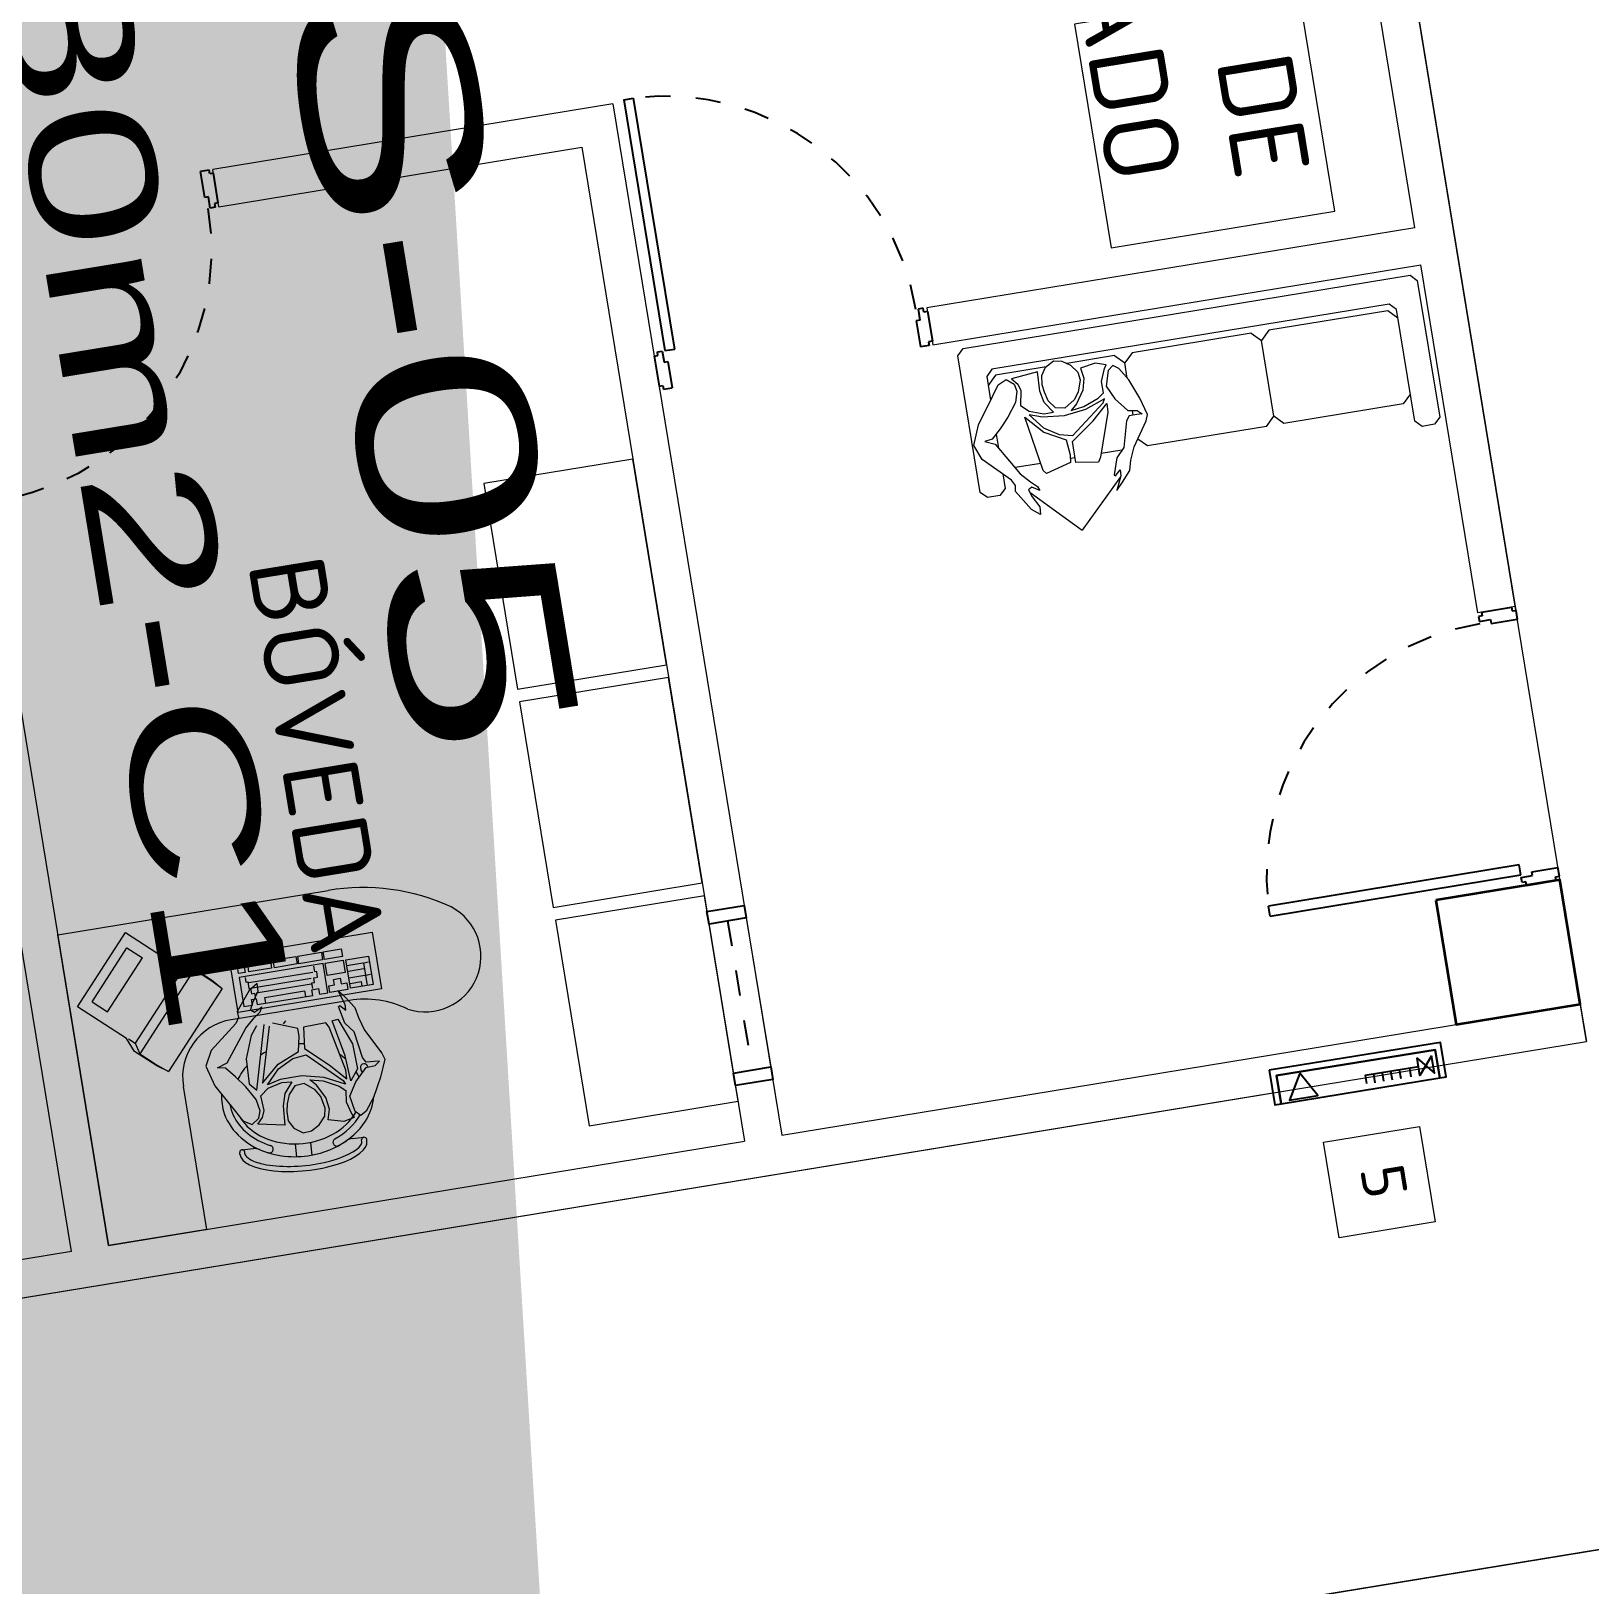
# Model space of a CAD drawing. Header units: metres. Extents: x 2 to 659295185, y -28 to 1124222152.
# Drawn here: x 655592.45 to 655598.65, y 1126475.19 to 1126481.37 of the extents above; entities that cross this region are included whole.
import ezdxf
from ezdxf.enums import TextEntityAlignment as Align

# ---------------------------------------------------------------- set-up
doc = ezdxf.new("R2010")
doc.units = ezdxf.units.M
doc.header["$MEASUREMENT"] = 0
for name, pattern in [('CCSM_C1_CUERPO CK$0$CONTINUA', [0]), ('CCSM_C1_CUERPO CK$0$DASHED2', [0.375, 0.25, -0.125]), ('DASHDOT', [1, 0.5, -0.25, 0, -0.25])]:
    doc.linetypes.add(name, pattern=pattern)
doc.layers.get('0').update_dxf_attribs({"linetype": 'CONTINUOUS'})
doc.layers.add('CCSM_C1_CUERPO CK$0$A-AREAS COMERCIALES', color=151, linetype='CONTINUOUS', plot=False)
for name, color, linetype in [('CCSM_C1_CUERPO CK$0$A-EQUIPOS', 9, 'CONTINUOUS'), ('CCSM_C1_CUERPO CK$0$A-PARED', 2, 'CCSM_C1_CUERPO CK$0$CONTINUA'), ('CCSM_C1_CUERPO CK$0$A-PUERTA', 5, 'CCSM_C1_CUERPO CK$0$CONTINUA'), ('CCSM_C1_CUERPO CK$0$A-TEXTOS AREAS', 9, 'CONTINUOUS'), ('CCSM_C1_CUERPO CK$0$A-VENTANAS', 4, 'CONTINUOUS'), ('CCSM_C1_CUERPO CK$0$ID_AREA EXACTA', 7, 'CONTINUOUS'), ('CCSM_C1_CUERPO CK$0$ID_Nº LOCAL', 7, 'CONTINUOUS'), ('CCSM_C1_CUERPO CK$0$TEX-ROT', 7, 'CONTINUOUS'), ('CCSM_C1_CUERPO EL$0$A-AREAS COMERCIALES', 151, 'CONTINUOUS'), ('Numero de manzana', 6, 'CONTINUOUS'), ('X', 150, 'CONTINUOUS')]:
    doc.layers.add(name, color=color, linetype=linetype)
for name, color, linetype, lineweight in [('CCSM_C1_CUERPO CK$0$Mobiliario', 6, 'CONTINUOUS', 9), ('CCSM_XREF ESTRUCTURA15$0$E-CA-COLUMNA', 2, 'CONTINUOUS', 35), ('CCSM_XREF ESTRUCTURA15$0$E-CC-COLUMNA', 2, 'CONTINUOUS', 35), ('LOCALES ASIGNADOS', 41, 'DASHDOT', 0)]:
    doc.layers.add(name, color=color, linetype=linetype, lineweight=lineweight)
doc.styles.add('ARIAL', font='txt')
doc.styles.add('CCSM_C1_CUERPO CK$0$ROMANS', font='romans__.ttf')
doc.styles.add('CCSM_C1_CUERPO CK$0$Standard', font='txt_____.ttf')
doc.styles.add('ROMAN', font='verdana.ttf')

# ---------------------------------------------------------------- blocks, each defined once
blk = doc.blocks.new('CCSM_C1_CUERPO CK$0$CAJA DE MANGUERA')
for points in [[(0.4441, 0.0728), (0.4734, -0.1058), (0.4404, -0.1112), (0.4166, 0.0345), (-0.4058, -0.1003), (-0.3819, -0.246), (-0.4148, -0.2514), (-0.4441, -0.0728)], [(0.4166, 0.0345), (0.4404, -0.1112), (-0.3819, -0.246), (-0.4058, -0.1003)], [(0.2986, 0.0082), (0.3933, -0.1075), (0.2458, -0.1317)], [(-0.3782, -0.1235), (-0.2881, -0.2015), (-0.3029, -0.1111), (-0.3634, -0.2138)]]:
    blk.add_lwpolyline(points, close=True)
for points in [[(-0.2955, -0.1563), (-0.0187, -0.111), (-0.012, -0.1522)], [(-0.248, -0.1485), (-0.2407, -0.1932)], [(-0.1961, -0.14), (-0.1888, -0.1847)], [(-0.1509, -0.1326), (-0.1436, -0.1773)], [(-0.1074, -0.1255), (-0.1001, -0.1702)], [(-0.0622, -0.1181), (-0.0549, -0.1628)]]:
    blk.add_lwpolyline(points)
blk = doc.blocks.new('CCSM_C1_CUERPO CK$0$escr-5')
at = {"linetype": 'ByBlock', "ltscale": 0.5}
for p, q in [((49.8401, 50.3176), (50.9294, 50.3176)), ((49.8401, 49.0668), (49.8401, 50.3176)), ((50.5907, 49.9985), (50.5551, 49.9764)), ((50.5895, 49.9676), (50.5907, 49.9985)), ((50.5551, 49.9764), (50.4941, 49.9016)), ((50.5478, 49.8978), (50.5611, 49.9267)), ((50.5611, 49.9267), (50.5895, 49.9676)), ((50.9033, 49.9182), (50.9033, 49.9182)), ((50.9217, 49.8608), (50.9033, 49.9182)), ((50.9033, 49.9182), (50.9277, 49.8861)), ((50.481, 49.8547), (50.3671, 49.7648)), ((50.9417, 49.8729), (50.4657, 49.8729)), ((50.4957, 49.8769), (50.481, 49.8547)), ((50.4941, 49.9016), (50.4957, 49.8769)), ((50.5173, 49.8305), (50.5572, 49.865)), ((50.5618, 49.8869), (50.5478, 49.8978)), ((50.5572, 49.865), (50.584, 49.8852)), ((50.5933, 49.902), (50.5618, 49.8869)), ((50.584, 49.8852), (50.5933, 49.902)), ((50.9095, 49.787), (50.8953, 49.8552)), ((50.8959, 49.8552), (50.9012, 49.8593)), ((50.9012, 49.8593), (50.9215, 49.8361)), ((50.9215, 49.8361), (50.9223, 49.8608)), ((50.9277, 49.8861), (50.9587, 49.8407)), ((50.4227, 49.7067), (50.5173, 49.8305)), ((50.534, 49.7979), (50.4995, 49.7101)), ((50.5207, 49.5811), (50.5925, 49.8335)), ((50.5606, 49.8335), (50.534, 49.7979)), ((50.6103, 49.8231), (50.5479, 49.6046)), ((50.722, 49.7955), (50.626, 49.8335)), ((50.6785, 49.8335), (50.6669, 49.8231)), ((50.7222, 49.7645), (50.722, 49.7955)), ((50.7439, 49.7974), (50.7352, 49.7125)), ((50.8352, 49.8003), (50.7439, 49.7974)), ((50.8445, 49.7805), (50.8352, 49.8003)), ((50.8615, 49.8032), (50.8843, 49.8071)), ((50.8897, 49.6583), (50.8615, 49.8032)), ((50.8843, 49.8071), (50.9259, 49.701)), ((50.9587, 49.8407), (50.9657, 49.7995)), ((50.9657, 49.7995), (50.9822, 49.7465)), ((50.3671, 49.7648), (50.3362, 49.7076)), ((50.709, 49.7046), (50.7222, 49.7645)), ((50.8824, 49.6016), (50.8445, 49.7805)), ((50.9396, 49.7461), (50.9095, 49.787)), ((50.9567, 49.6403), (50.9396, 49.7461)), ((50.9822, 49.7465), (51.0352, 49.6446)), ((50.3362, 49.7076), (50.3595, 49.6249)), ((50.3815, 49.6932), (50.4227, 49.7067)), ((50.4118, 49.6862), (50.3815, 49.6932)), ((50.4463, 49.6463), (50.4118, 49.6862)), ((50.4995, 49.7101), (50.495, 49.6099)), ((50.5479, 49.6046), (50.6213, 49.6681)), ((50.62, 49.6502), (50.6826, 49.6808)), ((50.6213, 49.6681), (50.709, 49.7046)), ((50.6826, 49.6808), (50.7368, 49.6878)), ((50.7352, 49.7125), (50.8217, 49.6336)), ((50.7368, 49.6878), (50.8658, 49.5623)), ((50.7368, 49.6878), (50.7368, 49.6878)), ((50.9259, 49.701), (50.9299, 49.5994)), ((50.2354, 49.0668), (50.2354, 49.6426)), ((50.3595, 49.6249), (50.4234, 49.511)), ((50.4795, 49.6001), (50.4463, 49.6463)), ((50.495, 49.6099), (50.5207, 49.5811)), ((50.5659, 49.5949), (50.62, 49.6502)), ((50.6189, 49.6077), (50.5659, 49.5949)), ((50.7062, 49.6074), (50.6189, 49.6077)), ((50.7934, 49.5862), (50.7062, 49.6074)), ((50.8217, 49.6336), (50.8807, 49.5664)), ((50.8956, 49.5565), (50.8897, 49.6583)), ((50.9675, 49.6203), (50.9567, 49.6403)), ((50.9989, 49.6168), (50.9675, 49.6203)), ((51.0211, 49.6151), (50.9989, 49.6168)), ((51.0014, 49.6007), (51.0211, 49.6151)), ((51.0425, 49.6192), (51.0141, 49.5524)), ((51.0352, 49.6446), (51.0425, 49.6192)), ((50.5129, 49.5437), (50.4795, 49.6001)), ((50.533, 49.5559), (50.5668, 49.5803)), ((50.5365, 49.4963), (50.533, 49.5559)), ((50.5668, 49.5803), (50.6246, 49.5941)), ((50.6291, 49.5496), (50.6137, 49.5022)), ((50.6246, 49.5941), (50.6639, 49.5904)), ((50.6639, 49.5904), (50.6291, 49.5496)), ((50.6728, 49.5729), (50.6449, 49.5427)), ((50.7107, 49.5759), (50.6728, 49.5729)), ((50.7498, 49.5448), (50.7107, 49.5759)), ((50.7588, 49.5612), (50.7357, 49.5868)), ((50.7357, 49.5868), (50.7877, 49.5738)), ((50.768, 49.5139), (50.7498, 49.5448)), ((50.7875, 49.5074), (50.7588, 49.5612)), ((50.7877, 49.5738), (50.8463, 49.5428)), ((50.872, 49.5465), (50.7934, 49.5862)), ((50.8658, 49.5623), (50.872, 49.5465)), ((50.8807, 49.5664), (50.8824, 49.6016)), ((50.8817, 49.497), (50.9141, 49.549)), ((50.9299, 49.5994), (50.8956, 49.5565)), ((50.9141, 49.549), (50.9644, 49.5983)), ((50.9644, 49.5983), (51.0014, 49.6007)), ((51.0141, 49.5524), (50.9739, 49.476)), ((50.4234, 49.511), (50.4469, 49.4687)), ((50.5112, 49.4695), (50.5215, 49.4972)), ((50.5215, 49.4972), (50.5129, 49.5437)), ((50.5264, 49.47), (50.5365, 49.4963)), ((50.6137, 49.5022), (50.608, 49.4248)), ((50.6316, 49.5074), (50.6246, 49.4771)), ((50.6449, 49.5427), (50.6316, 49.5074)), ((50.7779, 49.4659), (50.768, 49.5139)), ((50.7937, 49.4591), (50.7875, 49.5074)), ((50.8463, 49.5428), (50.8693, 49.5222)), ((50.8693, 49.5222), (50.8642, 49.4766)), ((50.8934, 49.4336), (50.8817, 49.497)), ((50.4469, 49.4687), (50.4808, 49.449)), ((50.4808, 49.449), (50.5112, 49.4695)), ((50.5027, 49.4464), (50.5264, 49.47)), ((50.608, 49.4248), (50.5027, 49.4464)), ((50.6246, 49.4771), (50.6248, 49.4396)), ((50.6248, 49.4396), (50.6415, 49.4074)), ((50.7429, 49.4041), (50.7708, 49.4342)), ((50.7708, 49.4342), (50.7779, 49.4659)), ((50.782, 49.4185), (50.7937, 49.4591)), ((50.8642, 49.4766), (50.878, 49.4252)), ((50.878, 49.4252), (50.8858, 49.4107)), ((50.9129, 49.4141), (50.8934, 49.4336)), ((50.9368, 49.4281), (50.9129, 49.4141)), ((50.9739, 49.476), (50.9368, 49.4281)), ((50.6415, 49.4074), (50.6755, 49.3827)), ((50.6755, 49.3827), (50.7091, 49.3862)), ((50.7091, 49.3862), (50.7429, 49.4041)), ((50.8422, 49.4018), (50.782, 49.4185)), ((50.8858, 49.4107), (50.8422, 49.4018)), ((50.4133, 49.34), (50.4138, 49.3468)), ((50.4245, 49.3563), (50.4245, 49.3563)), ((50.425, 49.3562), (50.4694, 49.3536)), ((50.4336, 49.3387), (50.434, 49.3455)), ((50.4336, 49.3387), (50.4336, 49.3387)), ((50.4336, 49.3387), (50.4336, 49.3387)), ((50.6372, 49.3435), (50.6341, 49.2941)), ((50.698, 49.3398), (50.6949, 49.2904)), ((50.8655, 49.3297), (50.9106, 49.327)), ((50.8995, 49.3106), (50.8999, 49.3181)), ((50.8995, 49.3106), (50.8995, 49.3106)), ((50.8995, 49.3106), (50.8995, 49.3106)), ((50.9196, 49.308), (50.9201, 49.3162)), ((50.2354, 49.0668), (49.8401, 49.0668))]:
    blk.add_line(p, q, dxfattribs=at)
at = {"linetype": 'ByBlock'}
for p, q in [((49.8712, 50.0225), (50.1069, 50.2825)), ((50.1069, 50.2825), (50.2841, 50.1218)), ((49.9317, 50.0322), (50.1031, 50.2213)), ((49.9861, 49.9829), (50.1575, 50.172)), ((50.1031, 50.2213), (50.1575, 50.172)), ((50.2841, 50.1218), (50.3078, 50.1004)), ((50.2841, 50.1218), (50.3389, 50.1109)), ((50.3389, 50.1109), (50.4145, 50.0424)), ((50.4978, 49.897), (50.4978, 50.1251)), ((50.4978, 50.1251), (51.0754, 50.1251)), ((51.0754, 50.1251), (51.0754, 49.897)), ((50.3078, 50.1004), (50.0743, 49.8427)), ((50.3533, 50.0936), (50.0855, 49.7981)), ((50.3078, 50.1004), (50.3533, 50.0936)), ((50.3533, 50.0936), (50.4147, 50.0379)), ((50.4145, 50.0424), (50.4504, 50.0012)), ((50.5244, 50.0795), (50.551, 50.0795)), ((50.5244, 50.0491), (50.5244, 50.0795)), ((50.551, 50.0491), (50.5244, 50.0491)), ((50.551, 50.0795), (50.551, 50.0491)), ((50.5662, 50.0795), (50.6574, 50.0795)), ((50.5662, 50.0491), (50.5662, 50.0795)), ((50.6574, 50.0491), (50.5662, 50.0491)), ((50.6574, 50.0795), (50.6574, 50.0491)), ((50.6688, 50.0491), (50.6688, 50.0795)), ((50.6688, 50.0795), (50.76, 50.0795)), ((50.76, 50.0491), (50.6688, 50.0491)), ((50.76, 50.0795), (50.76, 50.0491)), ((50.7676, 50.0795), (50.8626, 50.0795)), ((50.7676, 50.0491), (50.7676, 50.0795)), ((50.8626, 50.0491), (50.7676, 50.0491)), ((50.8626, 50.0795), (50.8626, 50.0491)), ((50.8702, 50.0795), (50.9424, 50.0795)), ((50.8702, 50.0491), (50.8702, 50.0795)), ((50.9424, 50.0491), (50.8702, 50.0491)), ((50.9424, 50.0795), (50.9424, 50.0491)), ((50.0438, 49.8661), (49.8712, 50.0225)), ((49.9317, 50.0322), (49.9861, 49.9829)), ((50.4504, 50.0012), (50.1869, 49.7105)), ((50.4147, 50.0379), (50.4504, 50.0012)), ((50.5244, 50.0339), (50.5244, 49.916)), ((50.8626, 50.0339), (50.5244, 50.0339)), ((50.5472, 50.0301), (50.5472, 50.0111)), ((50.5472, 50.0111), (50.5548, 50.0111)), ((50.5548, 50.0111), (50.5548, 49.9845)), ((50.5548, 49.9845), (50.5624, 49.9845)), ((50.5586, 50.0073), (50.817, 50.0073)), ((50.5624, 49.9845), (50.5624, 49.9617)), ((50.57, 49.9845), (50.8056, 49.9845)), ((50.817, 49.9845), (50.8322, 49.9845)), ((50.817, 49.9655), (50.817, 49.9845)), ((50.8246, 50.0073), (50.8246, 50.0301)), ((50.8322, 50.0073), (50.8246, 50.0073)), ((50.8322, 49.9845), (50.8322, 50.0073)), ((50.8626, 49.916), (50.8626, 50.0339)), ((50.8702, 49.9845), (50.8702, 50.0339)), ((50.8702, 50.0339), (50.9424, 50.0339)), ((50.9424, 49.9845), (50.8702, 49.9845)), ((50.9424, 50.0339), (50.9424, 49.9845)), ((50.9538, 50.0339), (51.045, 50.0339)), ((50.9538, 49.9198), (50.9538, 50.0339)), ((50.9538, 50.0111), (51.0184, 50.0111)), ((50.9576, 49.9883), (51.0184, 49.9883)), ((51.0222, 50.0111), (51.0412, 50.0111)), ((51.0222, 49.9617), (51.0222, 50.0111)), ((51.045, 50.0339), (51.045, 49.9198)), ((50.5244, 49.916), (50.5586, 49.916)), ((50.5586, 49.9388), (50.5776, 49.9388)), ((50.5586, 49.916), (50.5586, 49.9388)), ((50.5624, 49.9617), (50.5738, 49.9617)), ((50.5738, 49.9617), (50.5738, 49.9388)), ((50.5776, 49.9388), (50.5776, 49.916)), ((50.5776, 49.916), (50.8018, 49.916)), ((50.5814, 49.9617), (50.8018, 49.9617)), ((50.6118, 49.916), (50.6118, 49.9388)), ((50.6118, 49.9388), (50.7714, 49.9388)), ((50.7714, 49.9388), (50.7714, 49.916)), ((50.8018, 49.9388), (50.8284, 49.9388)), ((50.8018, 49.916), (50.8018, 49.9388)), ((50.8056, 49.9655), (50.817, 49.9655)), ((50.8056, 49.9427), (50.8056, 49.9655)), ((50.8284, 49.9388), (50.8284, 49.916)), ((50.8284, 49.916), (50.8626, 49.916)), ((50.8702, 49.916), (50.8702, 49.9427)), ((50.8702, 49.9427), (50.893, 49.9427)), ((50.9424, 49.916), (50.8702, 49.916)), ((50.893, 49.9655), (50.9196, 49.9655)), ((50.893, 49.9427), (50.893, 49.9655)), ((50.9196, 49.9655), (50.9196, 49.9427)), ((50.9196, 49.9427), (50.9424, 49.9427)), ((50.9424, 49.9427), (50.9424, 49.916)), ((50.9538, 49.9617), (51.0184, 49.9617)), ((51.045, 49.9198), (50.9538, 49.9198)), ((50.9576, 49.9388), (50.9994, 49.9388)), ((50.9994, 49.9388), (50.9994, 49.9198)), ((51.0222, 49.9617), (51.0412, 49.9617)), ((51.0222, 49.9198), (51.0222, 49.9617)), ((50.0668, 49.8107), (50.0438, 49.8661)), ((50.0506, 49.8641), (50.0743, 49.8427)), ((51.0754, 49.897), (50.4978, 49.897)), ((50.1448, 49.74), (50.0668, 49.8107)), ((50.0743, 49.8427), (50.0855, 49.7981)), ((50.0855, 49.7981), (50.147, 49.7424)), ((50.1869, 49.7105), (50.1448, 49.74)), ((50.147, 49.7424), (50.1869, 49.7105))]:
    blk.add_line(p, q, dxfattribs=at)
for centre, radius, start in [((50.9294, 49.4731), 0.8445, 56.03678), ((50.9417, 49.489), 0.3838, 54.38035)]:
    blk.add_arc(centre, radius, start, 90)
at = {"linetype": 'ByBlock', "ltscale": 0.5}
for centre, radius, start, end in [((51.2678, 49.9971), 0.2212, 242.40144, 52.89913), ((50.4657, 49.6426), 0.2303, 90, 180), ((50.9565, 49.6), 0.0152, 19.82739, 199.82598), ((50.4239, 49.3462), 0.0101, 86.54098, 176.54098), ((50.4239, 49.3462), 0.0101, 356.54098, 86.54098), ((50.4663, 49.3029), 0.0507, 57.10982, 86.55513), ((50.5326, 49.341), 0.0152, 243.57429, 336.45153), ((50.5326, 49.341), 0.0152, 336.45153, 63.69901), ((50.8012, 49.3249), 0.0152, 109.55094, 196.81456), ((50.8012, 49.3249), 0.0152, 196.81456, 289.52276), ((50.8624, 49.2791), 0.0507, 86.54098, 115.89552), ((50.91, 49.3169), 0.0101, 86.54098, 173.07631), ((50.91, 49.3169), 0.0101, 356.46157, 86.54098), ((50.8893, 49.3108), 0.0304, 348.41739, 356.46157)]:
    blk.add_arc(centre, radius, start, end, dxfattribs=at)
for centre, ratio, start_param, end_param in [((50.6795, 49.5393), 0.780493, 4.530511, 4.61666), ((50.6795, 49.5393), 0.780493, -0.726776, -0.428731), ((50.6795, 49.5393), 0.780493, -1.129361, -1.02911), ((50.6795, 49.5393), 0.780493, 3.776052, 3.917474), ((50.6795, 49.5393), 0.780493, 3.34627, 3.478233), ((50.6795, 49.5393), 0.780493, 0.358601, 2.641483), ((50.6665, 49.3247), 0.359925, 0, 3.155989)]:
    blk.add_ellipse(centre, major_axis=(-0.2532, 0.0153), ratio=ratio, start_param=start_param, end_param=end_param, dxfattribs=at)
for points, knots in [([(50.3804, 49.5877), (50.3749, 49.562), (50.374, 49.5354), (50.3918, 49.4319), (50.4499, 49.3651), (50.5258, 49.3274)], [3.026125, 3.026125, 3.026125, 3.026125, 3.326834, 3.326834, 4.215729, 4.215729, 4.215729, 4.215729]), ([(50.4061, 49.5418), (50.4062, 49.5271), (50.4082, 49.5124), (50.4284, 49.4394), (50.4756, 49.3866), (50.5385, 49.3551), (50.5389, 49.3549), (50.5394, 49.3547)], [3.203555, 3.203555, 3.203555, 3.203555, 3.401473, 3.401473, 4.210315, 4.210315, 4.215849, 4.215849, 4.215849, 4.215849]), ([(50.8063, 49.3106), (50.8531, 49.3272), (50.8951, 49.3536), (50.9504, 49.4153), (50.9675, 49.4471), (50.9764, 49.4807)], [5.2080727, 5.2080727, 5.2080727, 5.2080727, 5.7306361, 5.7306361, 6.1271508, 6.1271508, 6.1271508, 6.1271508]), ([(50.4336, 49.3387), (50.4333, 49.3342), (50.4353, 49.3278), (50.4535, 49.3097), (50.4693, 49.2994), (50.5433, 49.2671), (50.6295, 49.2518), (50.7885, 49.2533), (50.8596, 49.2716), (50.8964, 49.2996), (50.8992, 49.306), (50.8995, 49.3106)], [0, 0, 0, 0, 0.388453, 0.388453, 0.776906, 0.776906, 1.761796, 1.761796, 2.746687, 2.746687, 3.141593, 3.141593, 3.141593, 3.141593]), ([(50.4939, 49.3455), (50.5506, 49.3088), (50.6216, 49.2895), (50.7438, 49.291), (50.7953, 49.3029), (50.8403, 49.3247)], [4.086072, 4.086072, 4.086072, 4.086072, 4.805728, 4.805728, 5.337853, 5.337853, 5.337853, 5.337853])]:
    blk.add_open_spline(points, degree=3, knots=knots, dxfattribs=at)
for points in [[(50.9466, 49.5809), (50.9454, 49.5856), (50.9439, 49.5903), (50.9422, 49.5949)], [(50.973, 49.5989), (50.9723, 49.601), (50.9716, 49.6031), (50.9708, 49.6052)], [(50.7961, 49.3393), (50.8422, 49.3556), (50.8825, 49.3823), (50.9104, 49.4167)]]:
    blk.add_open_spline(points, degree=3, dxfattribs=at)
blk = doc.blocks.new('CCSM_C1_CUERPO CK$0$P-IZQ 110-15')
for p, q in [((0.045, 1.01), (0.085, 1.01)), ((0.045, 1.01), (0.045, 0)), ((0.085, 0), (0.085, 1.01)), ((0, -0.015), (0.015, -0.015)), ((0, -0.015), (0, -0.135)), ((0.015, 0), (0.035, 0)), ((0.015, -0.015), (0.015, 0)), ((0.035, 0), (0.035, -0.045)), ((0.035, -0.045), (0.05, -0.045)), ((0.045, 0), (0.085, 0)), ((0.05, -0.045), (0.05, -0.15)), ((1.065, -0.045), (1.05, -0.045)), ((1.05, -0.045), (1.05, -0.15)), ((1.065, 0), (1.065, -0.045)), ((1.085, 0), (1.065, 0)), ((1.085, -0.015), (1.085, 0)), ((1.1, -0.015), (1.085, -0.015)), ((1.1, -0.015), (1.1, -0.135)), ((0, -0.135), (0.015, -0.135)), ((0.015, -0.135), (0.015, -0.15)), ((0.015, -0.15), (0.05, -0.15)), ((1.085, -0.15), (1.05, -0.15)), ((1.1, -0.135), (1.085, -0.135)), ((1.085, -0.135), (1.085, -0.15))]:
    blk.add_line(p, q)
at = {"color": 8, "linetype": 'CCSM_C1_CUERPO CK$0$DASHED2', "ltscale": 0.05}
blk.add_arc((0.045, 0), 1.0108, 360, 87.73205, dxfattribs=at)
blk = doc.blocks.new('CCSM_C1_CUERPO CK$0$sll-16')
at = {"linetype": 'ByBlock'}
for p, q in [((104.7477, 49.2359), (104.7727, 49.2609)), ((104.7477, 48.6859), (104.7477, 49.2359)), ((104.7727, 49.2609), (106.5727, 49.2609)), ((106.5727, 49.2609), (106.5977, 49.2359)), ((106.5977, 49.2359), (106.5977, 48.6859)), ((104.8727, 49.1609), (104.8477, 49.1359)), ((104.883, 49.1359), (104.8477, 49.1005)), ((104.8477, 49.1359), (104.8477, 49.0406)), ((106.4727, 49.1609), (104.8727, 49.1609)), ((105.0864, 49.1359), (104.883, 49.1359)), ((104.8869, 49.0957), (104.9222, 49.1113)), ((104.9222, 49.1113), (104.9498, 49.0879)), ((105.0495, 49.1212), (104.944, 49.1115)), ((104.944, 49.1115), (104.9646, 49.0858)), ((105.0467, 49.0448), (105.0495, 49.1212)), ((105.0644, 49.1049), (105.0842, 49.1346)), ((105.0842, 49.1346), (105.1202, 49.1551)), ((105.1202, 49.1551), (105.1527, 49.148)), ((105.1527, 49.148), (105.1839, 49.1268)), ((105.3623, 49.1359), (105.1705, 49.1359)), ((105.1839, 49.1268), (105.2079, 49.0943)), ((105.2814, 49.1183), (105.2206, 49.1084)), ((105.3232, 49.1049), (105.2814, 49.1183)), ((105.3623, 49.1359), (105.3977, 49.1005)), ((105.433, 49.1359), (105.3977, 49.1005)), ((105.9123, 49.1359), (105.433, 49.1359)), ((105.9123, 49.1359), (105.9477, 49.1005)), ((105.983, 49.1359), (105.9477, 49.1005)), ((106.4623, 49.1359), (105.983, 49.1359)), ((106.4977, 49.1005), (106.4623, 49.1359)), ((106.4977, 49.1359), (106.4727, 49.1609)), ((106.4977, 48.6859), (106.4977, 49.1359)), ((104.7843, 48.9522), (104.8593, 49.0568)), ((104.8593, 49.0568), (104.8869, 49.0957)), ((104.9569, 49.0596), (104.9434, 49.0151)), ((104.9498, 49.0879), (104.9569, 49.0596)), ((104.9717, 49.0589), (104.9618, 49.001)), ((104.9646, 49.0858), (104.9717, 49.0589)), ((105.0601, 49.0681), (105.0644, 49.1049)), ((105.0636, 49.0377), (105.0601, 49.0681)), ((105.2114, 49.0625), (105.1966, 49.0165)), ((105.2079, 49.0943), (105.2114, 49.0625)), ((105.2277, 49.0674), (105.2164, 49.0208)), ((105.2206, 49.1084), (105.2277, 49.0674)), ((105.2949, 49.0427), (105.314, 49.0915)), ((105.3281, 49.0816), (105.3097, 49.0208)), ((105.314, 49.0915), (105.3232, 49.1049)), ((105.3493, 49.0985), (105.3281, 49.0816)), ((105.3712, 49.0823), (105.3493, 49.0985)), ((105.4023, 49.0314), (105.3712, 49.0823)), ((105.3977, 49.039), (105.3977, 49.1005)), ((105.9477, 48.7963), (105.9477, 49.1005)), ((105.9477, 48.7963), (105.9477, 49.1005)), ((104.9434, 49.0151), (104.9045, 48.9635)), ((104.9618, 49.001), (104.9922, 48.9734)), ((105.0566, 48.9967), (105.0467, 49.0448)), ((105.0863, 48.9529), (105.0566, 48.9967)), ((105.0728, 49.0017), (105.0636, 49.0377)), ((105.0969, 48.9691), (105.0728, 49.0017)), ((105.1754, 48.9882), (105.1336, 48.9621)), ((105.1966, 49.0165), (105.1754, 48.9882)), ((105.2164, 49.0208), (105.1824, 48.9713)), ((105.2701, 48.9797), (105.2949, 48.9974)), ((105.2949, 48.9974), (105.2949, 49.0427)), ((105.3097, 49.0208), (105.3359, 48.9663)), ((105.4335, 48.9522), (105.4023, 49.0314)), ((104.7525, 48.8737), (104.7843, 48.9522)), ((104.9045, 48.9635), (104.8671, 48.9218)), ((105.0085, 48.7308), (104.9711, 48.9517)), ((104.9711, 48.9517), (105.0361, 48.8815)), ((104.9898, 48.9591), (105.0368, 48.8991)), ((105.0403, 48.9409), (104.9898, 48.9591)), ((104.9922, 48.9734), (105.0474, 48.9536)), ((105.1259, 48.9317), (105.0403, 48.9409)), ((105.0474, 48.9536), (105.0863, 48.9529)), ((105.1336, 48.9621), (105.0969, 48.9691)), ((105.2136, 48.943), (105.1259, 48.9317)), ((105.1471, 48.8496), (105.2871, 48.9585)), ((105.1824, 48.9713), (105.157, 48.9486)), ((105.157, 48.9486), (105.2093, 48.9557)), ((105.2093, 48.9557), (105.2701, 48.9797)), ((105.2949, 48.9734), (105.2136, 48.943)), ((105.2362, 48.8935), (105.3012, 48.9529)), ((105.2871, 48.9585), (105.2949, 48.9734)), ((105.3012, 48.9529), (105.2991, 48.9182)), ((105.3359, 48.9663), (105.3797, 48.9126)), ((105.454, 48.8836), (105.4335, 48.9522)), ((104.7766, 48.8143), (104.7525, 48.8737)), ((104.8289, 48.8864), (104.7985, 48.8829)), ((104.7985, 48.8829), (104.8374, 48.8652)), ((104.8671, 48.9218), (104.8289, 48.8864)), ((104.8374, 48.8652), (104.9166, 48.7337)), ((104.8477, 48.9038), (104.8477, 48.8481)), ((105.0361, 48.8815), (105.1181, 48.8362)), ((105.0368, 48.8991), (105.0948, 48.8624)), ((105.1428, 48.8256), (105.2362, 48.8935)), ((105.2991, 48.9182), (105.2425, 48.7471)), ((105.3677, 48.8723), (105.3394, 48.7704)), ((105.3804, 48.8907), (105.3677, 48.8723)), ((105.3797, 48.9126), (105.4158, 48.9062)), ((105.4115, 48.8907), (105.3804, 48.8907)), ((105.3977, 48.8907), (105.3977, 48.9094)), ((105.4335, 48.8899), (105.4115, 48.8907)), ((105.4158, 48.9062), (105.4335, 48.8899)), ((105.4441, 48.8595), (105.454, 48.8836)), ((104.8784, 48.7139), (104.7766, 48.8143)), ((105.0948, 48.8624), (105.1471, 48.8496)), ((105.1181, 48.8362), (105.1245, 48.7761)), ((105.1421, 48.7415), (105.1428, 48.8256)), ((105.1471, 48.8496), (105.1471, 48.8496)), ((105.3811, 48.7655), (105.4441, 48.8595)), ((104.8477, 48.7441), (104.8477, 48.6859)), ((105.0034, 48.7609), (104.9002, 48.7609)), ((105.1209, 48.7457), (105.0198, 48.7181)), ((105.1245, 48.7761), (105.1209, 48.7457)), ((105.1423, 48.7609), (105.1227, 48.7609)), ((105.2312, 48.7287), (105.1421, 48.7415)), ((105.2425, 48.7471), (105.2312, 48.7287)), ((105.3306, 48.7609), (105.2471, 48.7609)), ((105.3394, 48.7704), (105.3055, 48.7337)), ((105.3592, 48.7153), (105.3811, 48.7655)), ((105.433, 48.7609), (105.4001, 48.7938)), ((105.9123, 48.7609), (105.433, 48.7609)), ((105.9123, 48.7609), (105.9477, 48.7963)), ((105.983, 48.7609), (105.9477, 48.7963)), ((106.4623, 48.7609), (105.983, 48.7609)), ((106.4977, 48.7963), (106.4623, 48.7609)), ((104.7727, 48.6609), (104.7477, 48.6859)), ((104.8477, 48.6859), (104.8227, 48.6609)), ((104.8904, 48.6905), (104.8784, 48.7139)), ((104.8862, 48.6665), (104.8904, 48.6905)), ((104.9166, 48.7337), (104.9519, 48.6955)), ((104.9519, 48.6955), (104.976, 48.6729)), ((105.0198, 48.7181), (105.0085, 48.7308)), ((105.3055, 48.7337), (105.2842, 48.6685)), ((105.2889, 48.6638), (105.3113, 48.6843)), ((105.3113, 48.6843), (105.3094, 48.66)), ((105.3479, 48.6757), (105.3592, 48.7153)), ((106.5227, 48.6609), (106.4977, 48.6859)), ((106.5977, 48.6859), (106.5727, 48.6609)), ((104.8227, 48.6609), (104.7727, 48.6609)), ((104.9378, 48.5866), (104.8862, 48.6665)), ((104.954, 48.6736), (104.9392, 48.6644)), ((104.9392, 48.6644), (104.9491, 48.6347)), ((104.9491, 48.6347), (104.9724, 48.5915)), ((104.9833, 48.6554), (104.954, 48.6736)), ((104.976, 48.6729), (104.9833, 48.6554)), ((105.2842, 48.6685), (105.2889, 48.6638)), ((105.3094, 48.66), (105.2851, 48.6058)), ((105.2851, 48.6058), (105.3125, 48.6347)), ((105.3125, 48.6347), (105.3479, 48.6757)), ((106.5727, 48.6609), (106.5227, 48.6609)), ((104.9703, 48.5611), (104.9378, 48.5866)), ((104.9724, 48.5915), (104.9703, 48.5611)), ((105.2851, 48.6058), (105.2851, 48.6058))]:
    blk.add_line(p, q, dxfattribs=at)
for p in [(104.943, 48.6531), (105.3079, 48.6566)]:
    blk.add_line(p, (105.1237, 48.4724))
blk = doc.blocks.new('CCSM_XREF ESTRUCTURA15$0$CCSM_COLUMNA REC')
at = {"layer": 'CCSM_XREF ESTRUCTURA15$0$E-CA-COLUMNA'}
blk.add_lwpolyline([(-0.25, -0.25), (0.25, -0.25), (0.25, 0.25), (-0.25, 0.25)], close=True, dxfattribs=at)
blk = doc.blocks.new('CCSM_C1_CUERPO CK$0$IDENT LOCAL')
at = {"style": 'CCSM_C1_CUERPO CK$0$ROMANS'}
for tag, height, p in [('AREA-EXACTA', 0.5, (0.8694, 0.18)), ('NºLOCAL', 0.7, (1.9537, 0.0574)), ('RUBRO', 0.35, (0, 0)), ('USO', 0.35, (-0.8388, -0.1375))]:
    blk.add_attdef(tag, text='', height=height, rotation=279.30845, dxfattribs=at).set_placement(p, align=Align.BOTTOM_CENTER)

msp = doc.modelspace()

# ---------------------------------------------------------------- hatches: boundary and pattern name
at = {"layer": 'LOCALES ASIGNADOS'}
h = msp.add_hatch(color=256, dxfattribs=at)
edge = h.paths.add_edge_path()
edge.add_arc((219491.1056, 1054914.3756), 441878.9229, 9.308049718, 9.309563548, ccw=False)
edge.add_line((655551.8097, 1126384.9626), (655564.5398, 1126387.0492))
edge.add_line((655564.5398, 1126387.0492), (655562.5867, 1126398.9652))
edge.add_line((655562.5867, 1126398.9652), (655552.3922, 1126397.2942))
edge.add_line((655552.3922, 1126397.2942), (655552.4569, 1126396.8995))
edge.add_line((655552.4569, 1126396.8995), (655549.9212, 1126396.4839))

# ---------------------------------------------------------------- linework, layer by layer
at = {"color": 6}
for points in [[(655595.286, 1126477.8931), (655595.2941, 1126477.8437), (655595.1461, 1126477.8194), (655595.138, 1126477.8688)], [(655595.286, 1126477.8931), (655595.2941, 1126477.8437), (655595.1461, 1126477.8194), (655595.138, 1126477.8688)], [(655595.3912, 1126477.2516), (655595.3993, 1126477.2023), (655595.2512, 1126477.178), (655595.2431, 1126477.2273)], [(655595.3912, 1126477.2516), (655595.3993, 1126477.2023), (655595.2512, 1126477.178), (655595.2431, 1126477.2273)]]:
    msp.add_lwpolyline(points, close=True, dxfattribs=at)
at = {"color": 114, "linetype": 'CCSM_C1_CUERPO CK$0$DASHED2', "ltscale": 0.01}
msp.add_lwpolyline([(655595.2201, 1126477.8316), (655595.3172, 1126477.2395)], dxfattribs=at)
msp.add_lwpolyline([(655595.2201, 1126477.8316), (655595.3172, 1126477.2395)], dxfattribs=at)
at = {"layer": 'CCSM_C1_CUERPO CK$0$A-AREAS COMERCIALES', "lineweight": 5}
for points in [[(655591.147, 1126484.3577), (655590.6858, 1126487.1711), (655584.8424, 1126486.2133), (655586.6175, 1126475.3836), (655598.6322, 1126477.3529), (655597.3182, 1126485.3692)], [(655592.7881, 1126474.3682), (655598.709, 1126475.3387), (655600.7431, 1126462.9287), (655599.2732, 1126462.7319), (655597.4955, 1126462.4915), (655596.4503, 1126462.3489), (655595.4081, 1126462.1967), (655594.7954, 1126462.1212)]]:
    msp.add_lwpolyline(points, close=True, dxfattribs=at)
msp.add_lwpolyline([(655598.709, 1126475.3387), (655600.7431, 1126462.9287, 0.001249), (655594.7954, 1126462.1212), (655592.7881, 1126474.3682)], format="xyb", close=True, dxfattribs=at)
at = {"layer": 'CCSM_C1_CUERPO CK$0$A-PARED', "lineweight": 5}
for p, q in [((655592.089, 1126480.6386), (655592.7604, 1126476.5425)), ((655592.6124, 1126476.5182), (655591.941, 1126480.6143)), ((655598.3491, 1126479.0799), (655598.2011, 1126479.0556)), ((655595.9854, 1126477.0711), (655598.6079, 1126477.5009)), ((655595.4355, 1126476.9809), (655595.9854, 1126477.0711)), ((655592.7604, 1126476.5425), (655595.2875, 1126476.9567))]:
    msp.add_line(p, q, dxfattribs=at)
for points in [[(655596.8448, 1126488.2574), (655598.3515, 1126479.0651)], [(655597.9504, 1126480.5852), (655597.6242, 1126482.5749)], [(655594.7641, 1126481.0771), (655593.1745, 1126480.8165)], [(655594.7641, 1126481.0771), (655595.4355, 1126476.9809)], [(655593.1988, 1126480.6685), (655594.6404, 1126480.9048)], [(655594.6404, 1126480.9048), (655595.2875, 1126476.9567)], [(655593.1988, 1126480.6685), (655593.1745, 1126480.8165)], [(655597.9504, 1126480.5852), (655596.0115, 1126480.2674)], [(655596.0358, 1126480.1194), (655597.9746, 1126480.4372)], [(655598.2011, 1126479.0556), (655597.9746, 1126480.4372)], [(655596.0115, 1126480.2674), (655596.0358, 1126480.1194)], [(655598.6079, 1126477.5009), (655598.6322, 1126477.3529)], [(655598.0672, 1126477.2603), (655598.0527, 1126477.3493), (655597.3716, 1126477.2383), (655597.3862, 1126477.1487)], [(655598.0672, 1126477.2604), (655598.6322, 1126477.3529)], [(655586.1487, 1126475.3067), (655586.1487, 1126475.3067), (655597.3862, 1126477.1487)], [(655592.6124, 1126476.5182), (655589.9667, 1126476.0846)], [(655598.9261, 1126475.3742), (655594.0956, 1126474.5825)]]:
    msp.add_lwpolyline(points, dxfattribs=at)
at = {"layer": 'CCSM_C1_CUERPO CK$0$A-VENTANAS', "lineweight": 5}
msp.add_lwpolyline([(655595.2941, 1126477.8439), (655595.3911, 1126477.2518), (655595.2431, 1126477.2275), (655595.1461, 1126477.8196)], close=True, dxfattribs=at)
at = {"layer": 'CCSM_C1_CUERPO CK$0$Mobiliario', "lineweight": 5}
for points in [[(655596.7443, 1126480.5052), (655597.6325, 1126480.6508), (655597.4869, 1126481.5389), (655596.5987, 1126481.3933)], [(655594.2514, 1126479.5685), (655594.3852, 1126478.7522), (655594.9773, 1126478.8492), (655594.8435, 1126479.6655)], [(655594.3935, 1126478.7016), (655594.5273, 1126477.8853), (655595.1194, 1126477.9823), (655594.9856, 1126478.7986)], [(655594.5356, 1126477.8346), (655594.6694, 1126477.0183), (655595.2615, 1126477.1154), (655595.1277, 1126477.9317)]]:
    msp.add_lwpolyline(points, close=True, dxfattribs=at)
at = {"layer": 'CCSM_C1_CUERPO CK$0$TEX-ROT', "lineweight": 5}
msp.add_lwpolyline([(655597.9695, 1126477.015), (655598.0316, 1126476.636), (655597.6495, 1126476.5734), (655597.5874, 1126476.9524)], close=True, dxfattribs=at)
at = {"layer": 'CCSM_C1_CUERPO EL$0$A-AREAS COMERCIALES', "lineweight": 5}
msp.add_lwpolyline([(655631.6499, 1126424.5986), (655631.4088, 1126426.07), (655631.3663, 1126426.3288), (655636.7266, 1126427.5295), (655630.344, 1126466.4655), (655625.5798, 1126465.9653), (655624.6464, 1126465.8634), (655624.6464, 1126465.8634), (655624.6189, 1126466.0315), (655622.0671, 1126481.5995), (655619.2909, 1126481.1444), (655619.3314, 1126480.8977), (655619.3435, 1126480.8237), (655610.2153, 1126479.3275), (655609.2594, 1126485.1588), (655611.6493, 1126485.5505), (655610.5833, 1126492.0533), (655598.7999, 1126490.1217), (655601.1572, 1126475.7399), (655538.5815, 1126465.4833)], dxfattribs=at)
at = {"layer": 'Numero de manzana', "lineweight": -2}
msp.add_circle((655575.4972, 1126468.5723), 47.2457, dxfattribs=at)

# ---------------------------------------------------------------- block references
at = {"layer": 'CCSM_C1_CUERPO CK$0$A-EQUIPOS', "lineweight": 5, "xscale": -0.766719046648053, "yscale": 0.7667190465144813, "zscale": 0.7667190465888241, "rotation": 18.56875900818668}
msp.add_blockref('CCSM_C1_CUERPO CK$0$CAJA DE MANGUERA', (655597.7121, 1126477.2938), dxfattribs=at)
at = {"layer": 'CCSM_C1_CUERPO CK$0$A-PUERTA', "lineweight": 5}
for p, rotation in [((655594.926, 1126480.0895), 9.308596317799635), ((655598.379, 1126477.9701), 99.30859784639118)]:
    msp.add_blockref('CCSM_C1_CUERPO CK$0$P-IZQ 110-15', p, dxfattribs=dict(at, rotation=rotation))
at = {"layer": 'CCSM_C1_CUERPO CK$0$A-PUERTA', "lineweight": 5, "xscale": -1, "rotation": 189.3085937090721}
msp.add_blockref('CCSM_C1_CUERPO CK$0$P-IZQ 110-15', (655592.1133, 1126480.4906), dxfattribs=at)
at = {"layer": 'CCSM_C1_CUERPO CK$0$Mobiliario', "lineweight": 5}
for name, p, rotation in [('CCSM_C1_CUERPO CK$0$sll-16', (655500.7303, 1126414.5457), 9.308594641161426), ('CCSM_C1_CUERPO CK$0$escr-5', (655551.5133, 1126420.0601), 9.3085953583024)]:
    msp.add_blockref(name, p, dxfattribs=dict(at, rotation=rotation))
at = {"layer": 'CCSM_XREF ESTRUCTURA15$0$E-CC-COLUMNA', "lineweight": 5, "rotation": 279.3085951751866}
msp.add_blockref('CCSM_XREF ESTRUCTURA15$0$CCSM_COLUMNA REC', (655598.3208, 1126477.7072), dxfattribs=at)
at = {"layer": 'X', "lineweight": 5}
ref = msp.add_blockref('CCSM_C1_CUERPO CK$0$IDENT LOCAL', (655591.4773, 1126480.2946), dxfattribs=at)
ref.add_attrib('AREA-EXACTA', '115.80m2-C1', dxfattribs={"layer": 'CCSM_C1_CUERPO CK$0$ID_AREA EXACTA', "height": 0.5, "rotation": 279.30845, "style": 'ARIAL', "width": 1.5}).set_placement((655592.3467, 1126480.4746), align=Align.BOTTOM_CENTER)
ref.add_attrib('NºLOCAL', 'LS-05', dxfattribs={"layer": 'CCSM_C1_CUERPO CK$0$ID_Nº LOCAL', "height": 0.7, "rotation": 279.30845, "style": 'ARIAL', "width": 1.5}).set_placement((655593.4311, 1126480.352), align=Align.BOTTOM_CENTER)

# ---------------------------------------------------------------- texts
at = {"layer": 'CCSM_C1_CUERPO CK$0$A-TEXTOS AREAS', "lineweight": 5, "char_height": 0.3, "width": 3.008609, "attachment_point": 1, "rotation": 279.30793, "style": 'CCSM_C1_CUERPO CK$0$Standard'}
for s, insert in [('{\\Fromans|c0;AREA DE COPIADO} ', (655597.2548, 1126482.5271)), ('{\\Fromans|c0;BÓVEDA}', (655593.6092, 1126479.3016))]:
    msp.add_mtext(s, dxfattribs=dict(at, insert=insert))
at = {"layer": 'CCSM_C1_CUERPO CK$0$TEX-ROT', "lineweight": 5, "insert": (655597.9028, 1126476.8757), "char_height": 0.173, "width": 0.010152, "attachment_point": 1, "rotation": 279.25934, "style": 'CCSM_C1_CUERPO CK$0$ROMANS'}
msp.add_mtext('5', dxfattribs=at)
at = {"layer": 'Numero de manzana', "lineweight": -2, "style": 'ROMAN'}
msp.add_text('01', height=41.99533, rotation=3.49153, dxfattribs=at).set_placement((655537.2012, 1126449.92))

doc.saveas('drawing.dxf')
